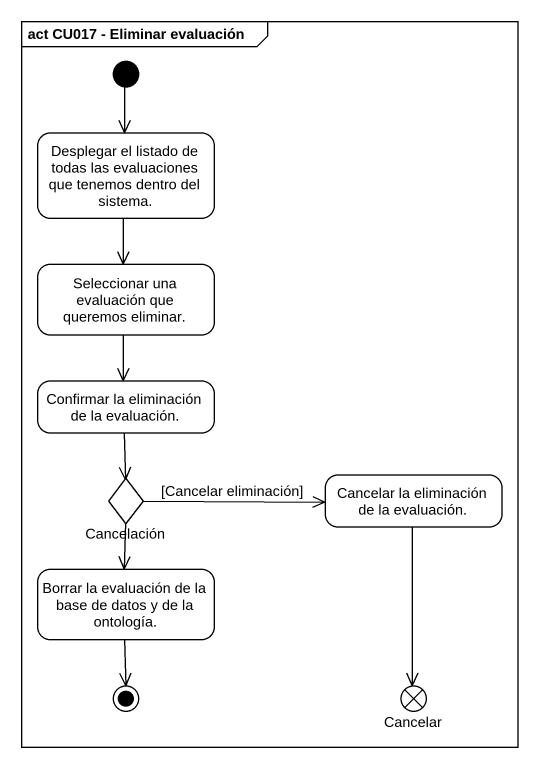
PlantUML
@startuml
mainframe act CU017 - Eliminar evaluación
hide empty description
state "Desplegar el listado de todas las evaluaciones que tenemos dentro del sistema." as Desplegar_el_listado_de
state "Seleccionar una evaluación que queremos eliminar." as Seleccionar_una_evaluación
state "Confirmar la eliminación de la evaluación." as Confirmar_la_eliminación_de
state Cancelación <<choice>>
state "Cancelar la eliminación de la evaluación." as Cancelar_la_eliminación_de
state "Borrar la evaluación de la base de datos y de la ontología." as Borrar_la_evaluación_de_la
state Cancelar <<end>>
[*] --> Desplegar_el_listado_de
Desplegar_el_listado_de --> Seleccionar_una_evaluación
Seleccionar_una_evaluación --> Confirmar_la_eliminación_de
Confirmar_la_eliminación_de --> Cancelación
Cancelación -right-> Cancelar_la_eliminación_de : [Cancelar eliminación]
Cancelación --> Borrar_la_evaluación_de_la
Cancelar_la_eliminación_de --> Cancelar
Borrar_la_evaluación_de_la --> [*]
@enduml
